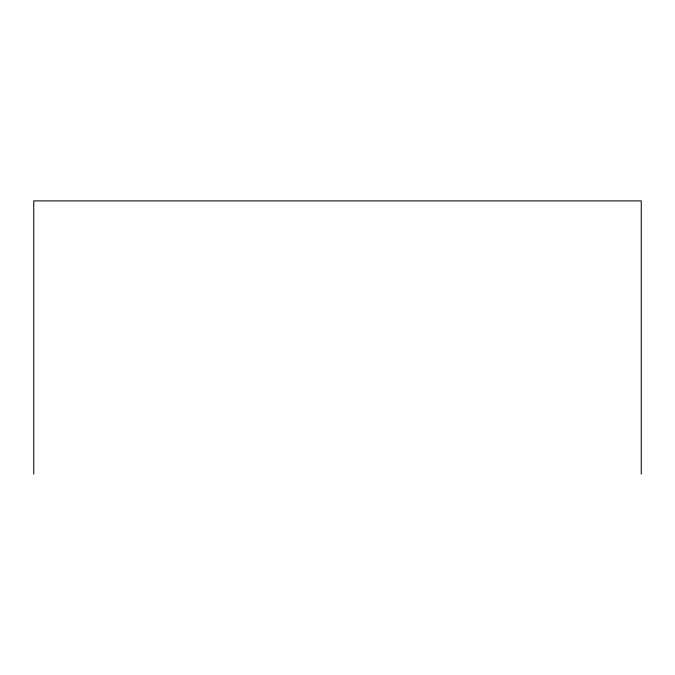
<?xml version="1.0" encoding="UTF-8"?>
<svg xmlns="http://www.w3.org/2000/svg" width="675" height="675" viewBox="0 0 675 675"><rect width="100%" height="100%" fill="white"/><g stroke="black" fill="none" stroke-linecap="round" stroke-linejoin="round"><path stroke-width="1.01" d="M641.25 474.112L641.25 200.888L33.75 200.888L33.75 474.112"/></g></svg>
